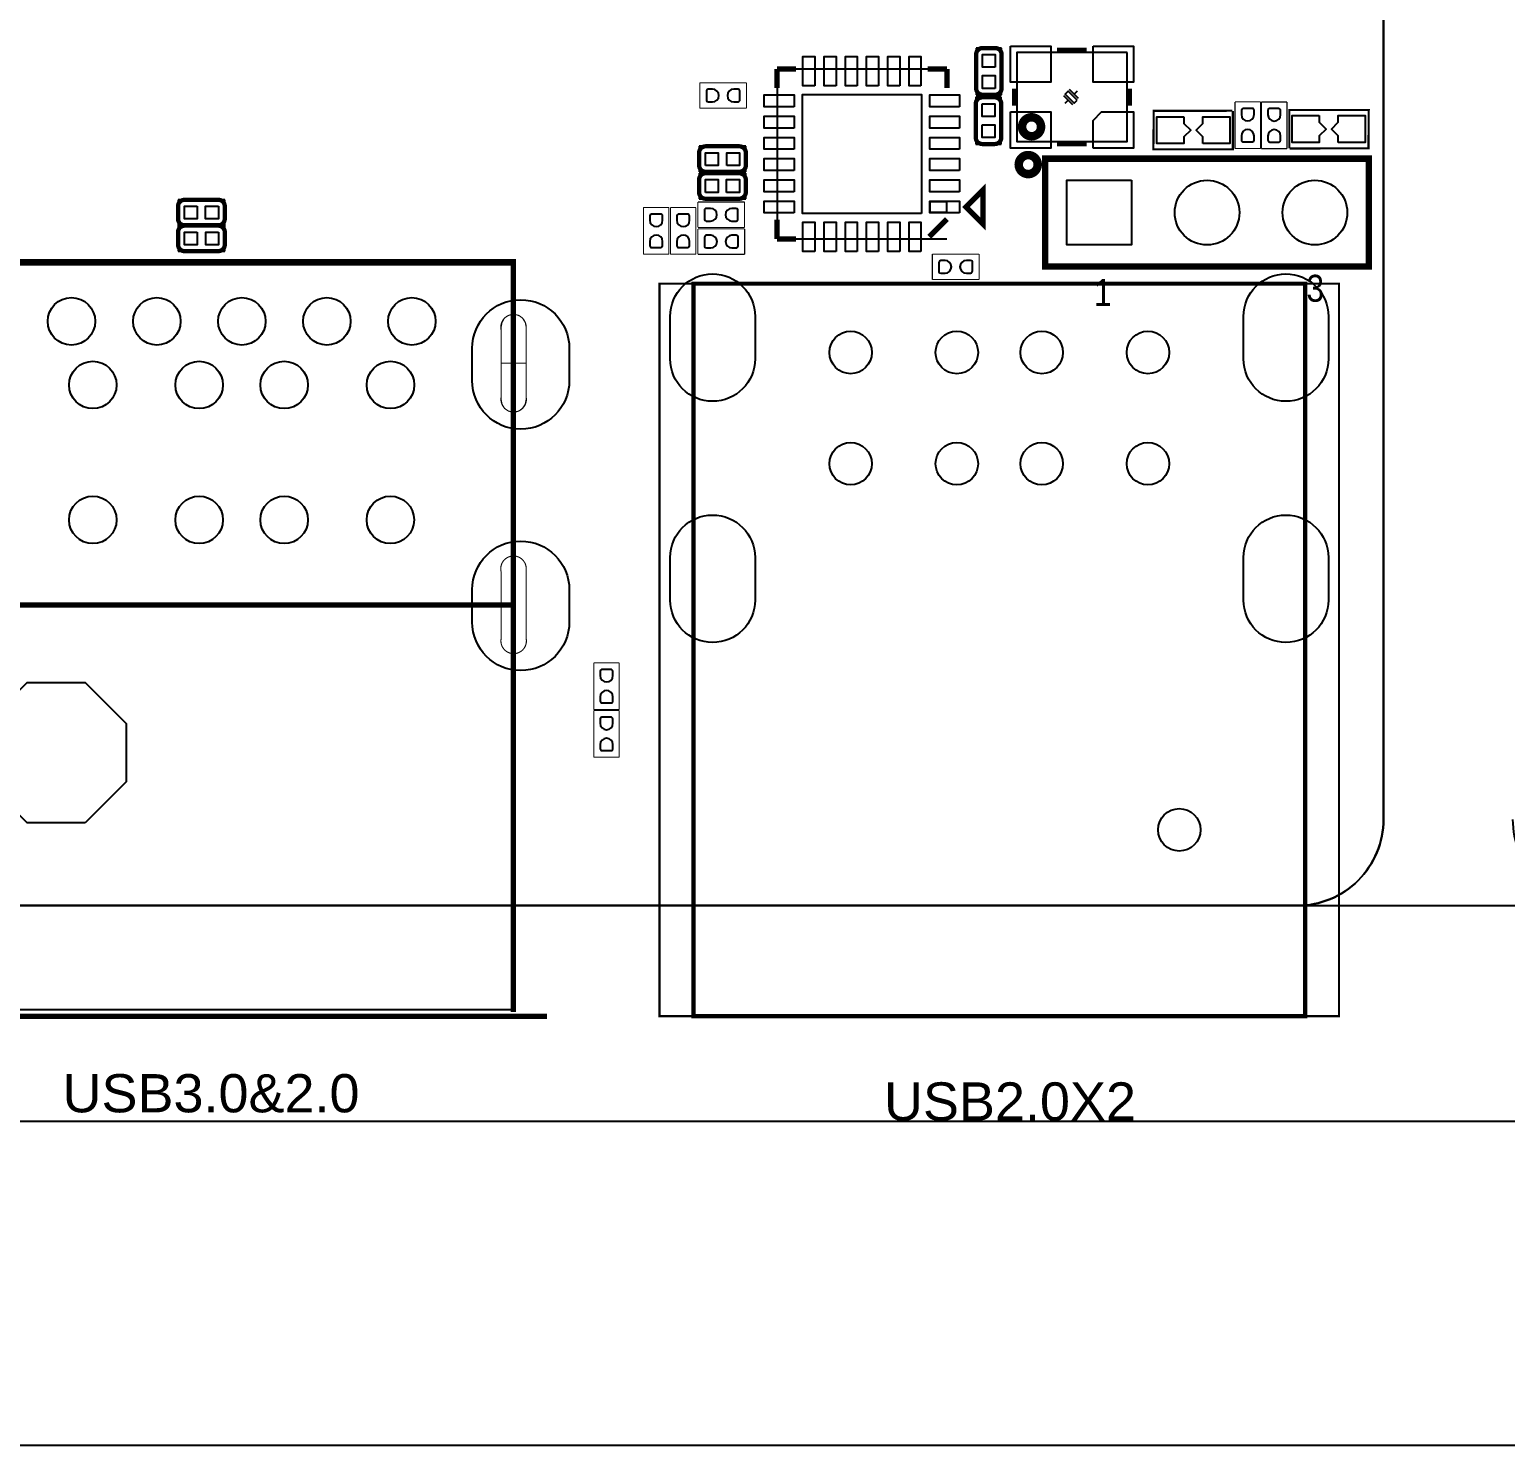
# Model space of a CAD drawing. Extents: x -43 to 159, y -36 to 93.
# Drawn here: x 9.18 to 43.93, y -33.1 to 0.24 of the extents above; entities that cross this region are included whole.
import ezdxf

# ---------------------------------------------------------------- set-up
doc = ezdxf.new("R2010")
doc.units = 0
for name, color, linetype in [('BG_DIMENSION', 40, 'CONTINUOUS'), ('BG_OUTLINE', 200, 'CONTINUOUS'), ('PG_ASSEMBLY_TOP', 7, 'CONTINUOUS'), ('PG_SILKSCREEN_TOP', 254, 'CONTINUOUS'), ('PIN_TOP', 92, 'CONTINUOUS')]:
    doc.layers.add(name, color=color, linetype=linetype)

msp = doc.modelspace()

# ---------------------------------------------------------------- linework, layer by layer
at = {"layer": 'BG_DIMENSION'}
msp.add_lwpolyline([(55.033672, -33.104074), (-14.943328, -33.104074)], dxfattribs=at)
at = {"layer": 'BG_OUTLINE'}
for points in [[(41.056814, 66.641218, 0.414214), (39.024814, 68.673218), (-4.049776, 68.673218), (-4.049776, 67.422014), (-10.151872, 67.422014), (-10.151872, 68.673218), (-12.911328, 68.673218, 0.414214), (-14.943328, 66.641218), (-14.943328, -18.358866, 0.414214), (-12.911328, -20.390866), (39.024814, -20.390866, 0.414214), (41.056814, -18.358866), (41.056814, 66.641218)], [(105.184956, -25.470866), (157.121098, -25.470866), (-12.911328, -25.470866), (-12.911328, -20.390866, -0.414214), (-14.943328, -18.358866)], [(-12.911328, -20.390866), (46.136814, -20.390866, -0.414214), (44.104814, -18.358866)], [(41.056814, -18.358866, -0.414214), (39.024814, -20.390866)], [(41.056814, -18.358866, -0.414214), (39.024814, -20.390866)], [(41.056814, -18.358866, -0.414214), (39.024814, -20.390866)]]:
    msp.add_lwpolyline(points, format="xyb", dxfattribs=at)
msp.add_lwpolyline([(41.056814, -18.358866, -0.414214), (39.024814, -20.390866), (-12.911328, -20.390866, -0.414214), (-14.943328, -18.358866), (-14.943328, 66.641218, -0.414214), (-12.911328, 68.673218), (-10.151872, 68.673218), (-10.151872, 67.422014), (-4.049776, 67.422014), (-4.049776, 68.673218), (39.024814, 68.673218, -0.414214), (41.056814, 66.641218)], format="xyb", close=True, dxfattribs=at)
for points in [[(41.056814, 66.641218), (41.056814, -18.358866)], [(41.056814, 66.641218), (41.056814, -18.358866)], [(41.056814, 66.641218), (41.056814, -18.358866)], [(39.024814, -20.390866), (-12.911328, -20.390866)], [(39.024814, -20.390866), (-12.911328, -20.390866)]]:
    msp.add_lwpolyline(points, dxfattribs=at)
at = {"layer": 'PG_ASSEMBLY_TOP'}
for points in [[(32.065468, -0.193294), (31.46552, -0.193294)], [(31.46552, -0.193294), (31.46552, -1.293114)], [(32.065468, -1.293114), (32.065468, -0.193294)], [(35.020758, -0.297942), (32.420814, -0.297942), (32.420814, -2.398014), (35.020758, -2.398014), (35.020758, -0.297942)], [(26.777188, -0.68834), (26.777188, -4.688332)], [(30.77718, -0.68834), (26.777188, -0.68834)], [(31.457138, -1.354328), (31.457138, -2.454148)], [(32.057086, -1.354328), (31.457138, -1.354328)], [(31.46552, -1.293114), (32.065468, -1.293114)], [(32.057086, -2.454148), (32.057086, -1.354328)], [(33.523174, -1.312672), (33.735264, -1.524762)], [(33.841436, -1.41859), (33.629346, -1.2065), (33.558734, -1.277366), (33.770824, -1.489456), (33.841436, -1.41859)], [(33.876996, -1.383284), (33.664652, -1.171194)], [(33.841436, -1.2065), (33.770824, -1.277366)], [(33.558734, -1.489456), (33.629346, -1.41859)], [(26.042874, -2.507996), (24.943054, -2.507996)], [(24.943054, -2.507996), (24.943054, -3.107944)], [(26.042874, -3.107944), (26.042874, -2.507996)], [(31.457138, -2.454148), (32.057086, -2.454148)], [(24.943054, -3.107944), (26.042874, -3.107944)], [(26.04135, -3.142488), (24.94153, -3.142488)], [(24.94153, -3.142488), (24.94153, -3.742436)], [(26.04135, -3.742436), (26.04135, -3.142488)], [(13.773658, -3.76809), (12.673838, -3.76809)], [(12.673838, -3.76809), (12.673838, -4.368038)], [(13.773658, -4.368038), (13.773658, -3.76809)], [(24.94153, -3.742436), (26.04135, -3.742436)], [(30.37713, -3.818382), (30.37713, -4.058412)], [(30.77718, -3.818382), (30.37713, -3.818382)], [(30.77718, -4.058412), (30.77718, -3.818382)], [(30.37713, -4.058412), (30.77718, -4.058412)], [(12.673838, -4.368038), (13.773658, -4.368038)], [(13.773912, -4.376674), (12.674092, -4.376674)], [(12.674092, -4.376674), (12.674092, -4.976622)], [(13.773912, -4.976622), (13.773912, -4.376674)], [(26.777188, -4.688332), (30.77718, -4.688332)], [(12.674092, -4.976622), (13.773912, -4.976622)]]:
    msp.add_lwpolyline(points, dxfattribs=at)
for points, const_width in [([(24.957278, -1.611884), (24.957278, -1.011936)], 0.0254), ([(24.957278, -1.011936), (26.057098, -1.011936)], 0.0254), ([(26.057098, -1.011936), (26.057098, -1.611884)], 0.0254), ([(26.057098, -1.611884), (24.957278, -1.611884)], 0.0254), ([(37.501068, -1.670812), (35.646868, -1.673352), (35.639248, -2.577592), (37.511228, -2.577592), (37.508688, -1.673352)], 0.050038), ([(37.561266, -2.560828), (37.561266, -1.461008)], 0.0254), ([(37.561266, -1.461008), (38.161214, -1.461008)], 0.0254), ([(38.161214, -1.461008), (38.161214, -2.560828)], 0.0254), ([(38.184328, -2.563622), (38.184328, -1.463802)], 0.0254), ([(38.184328, -1.463802), (38.784276, -1.463802)], 0.0254), ([(38.784276, -1.463802), (38.784276, -2.563622)], 0.0254), ([(38.848792, -2.55905), (40.702992, -2.55651), (40.710612, -1.65227), (38.838632, -1.65227), (38.841172, -2.55651)], 0.050038), ([(38.161214, -2.560828), (37.561266, -2.560828)], 0.0254), ([(38.784276, -2.563622), (38.184328, -2.563622)], 0.0254), ([(31.627064, -4.33832), (31.627064, -3.53822), (31.227268, -3.93827), (31.627064, -4.33832)], 0.127), ([(24.913336, -4.418838), (24.913336, -3.81889)], 0.0254), ([(24.913336, -3.81889), (26.013156, -3.81889)], 0.0254), ([(26.013156, -3.81889), (26.013156, -4.418838)], 0.0254), ([(23.63216, -5.048758), (23.63216, -3.948938)], 0.0254), ([(23.63216, -3.948938), (24.232108, -3.948938)], 0.0254), ([(24.232108, -3.948938), (24.232108, -5.048758)], 0.0254), ([(24.267414, -5.049012), (24.267414, -3.949192)], 0.0254), ([(24.267414, -3.949192), (24.867362, -3.949192)], 0.0254), ([(24.867362, -3.949192), (24.867362, -5.049012)], 0.0254), ([(26.013156, -4.418838), (24.913336, -4.418838)], 0.0254), ([(24.915114, -5.052314), (24.915114, -4.452366)], 0.0254), ([(24.915114, -4.452366), (26.014934, -4.452366)], 0.0254), ([(26.014934, -4.452366), (26.014934, -5.052314)], 0.0254), ([(24.232108, -5.048758), (23.63216, -5.048758)], 0.0254), ([(24.867362, -5.049012), (24.267414, -5.049012)], 0.0254), ([(26.014934, -5.052314), (24.915114, -5.052314)], 0.0254), ([(30.434788, -5.046726), (31.534608, -5.046726)], 0.0254), ([(30.434788, -5.646674), (30.434788, -5.046726)], 0.0254), ([(31.534608, -5.046726), (31.534608, -5.646674)], 0.0254), ([(40.010588, -22.992588), (40.010588, -5.742686), (24.01062, -5.742686), (24.01062, -22.992588), (40.010588, -22.992588)], 0.050038), ([(31.534608, -5.646674), (30.434788, -5.646674)], 0.0254), ([(22.461982, -15.773146), (22.462236, -14.67358)], 0.0254), ([(22.462236, -14.67358), (23.062184, -14.67358)], 0.0254), ([(23.062184, -14.67358), (23.062184, -15.7734)], 0.0254), ([(23.062184, -15.7734), (22.461982, -15.773146)], 0.0254), ([(22.46249, -16.896334), (22.46249, -15.796514)], 0.0254), ([(22.46249, -15.796514), (23.062438, -15.796514)], 0.0254), ([(23.062438, -15.796514), (23.062438, -16.896334)], 0.0254), ([(23.062438, -16.896334), (22.46249, -16.896334)], 0.0254)]:
    msp.add_lwpolyline(points, dxfattribs=dict(at, const_width=const_width))
at = {"layer": 'PG_ASSEMBLY_TOP', "const_width": 0.199898}
msp.add_lwpolyline([(32.994346, -2.048002, 1.000107), (32.547306, -2.048002, 0.999893), (32.994346, -2.048002)], format="xyb", dxfattribs=at)
at = {"layer": 'PG_ASSEMBLY_TOP'}
msp.add_lwpolyline([(20.573746, -5.299964), (7.743698, -5.299964), (7.743698, -22.839934), (20.573746, -22.839934)], close=True, dxfattribs=at)
at = {"layer": 'PG_SILKSCREEN_TOP'}
for points, const_width in [([(31.913068, -1.293114), (31.61792, -1.293114, -0.414362), (31.46552, -1.140714), (31.46552, -0.345694, -0.414362), (31.61792, -0.193294), (31.913068, -0.193294, -0.414362), (32.065468, -0.345694), (32.065468, -1.140714, -0.414362), (31.913068, -1.293114)], 0.1016), ([(31.609538, -1.354328), (31.904686, -1.354328, -0.414362), (32.057086, -1.506728), (32.057086, -2.301748, -0.414362), (31.904686, -2.454148), (31.609538, -2.454148, -0.414362), (31.457138, -2.301748), (31.457138, -1.506728, -0.414362), (31.609538, -1.354328)], 0.1016), ([(24.943054, -2.955544), (24.943054, -2.660396, -0.414362), (25.095454, -2.507996), (25.890474, -2.507996, -0.414362), (26.042874, -2.660396), (26.042874, -2.955544, -0.414362), (25.890474, -3.107944), (25.095454, -3.107944, -0.414362), (24.943054, -2.955544)], 0.1016), ([(32.915606, -2.938526, 0.999879), (32.468312, -2.938272, 1.000121), (32.915606, -2.938526)], 0.199898), ([(24.94153, -3.590036), (24.94153, -3.294888, -0.414362), (25.09393, -3.142488), (25.88895, -3.142488, -0.414362), (26.04135, -3.294888), (26.04135, -3.590036, -0.414362), (25.88895, -3.742436), (25.09393, -3.742436, -0.414362), (24.94153, -3.590036)], 0.1016), ([(13.773658, -3.92049), (13.773658, -4.215638, -0.414362), (13.621258, -4.368038), (12.826238, -4.368038, -0.414362), (12.673838, -4.215638), (12.673838, -3.92049, -0.414362), (12.826238, -3.76809), (13.621258, -3.76809, -0.414362), (13.773658, -3.92049)], 0.1016), ([(13.773912, -4.529074), (13.773912, -4.824222, -0.414362), (13.621512, -4.976622), (12.826492, -4.976622, -0.414362), (12.674092, -4.824222), (12.674092, -4.529074, -0.414362), (12.826492, -4.376674), (13.621512, -4.376674, -0.414362), (13.773912, -4.529074)], 0.1016), ([(20.871688, -8.417814), (20.871688, -6.766814, 1.117795), (20.279868, -6.832854)], 0.0254), ([(20.279868, -8.417814, 1.177544), (20.871688, -8.417814)], 0.0254), ([(20.871688, -14.107414), (20.871688, -12.456414, 1.121593), (20.279868, -12.522454)], 0.0254), ([(20.279868, -14.107414, 1.178863), (20.871688, -14.107414)], 0.0254)]:
    msp.add_lwpolyline(points, format="xyb", dxfattribs=dict(at, const_width=const_width))
for points, const_width in [([(34.070798, -0.247904), (33.370774, -0.247904)], 0.127), ([(26.777188, -0.68834), (26.777188, -1.138428)], 0.127), ([(26.777188, -0.68834), (27.224228, -0.68834)], 0.127), ([(30.77718, -0.68834), (30.327092, -0.68834)], 0.127), ([(30.77718, -0.68834), (30.77718, -1.138428)], 0.127), ([(32.370776, -1.14808), (32.370776, -1.547876)], 0.127), ([(35.070796, -1.14808), (35.070796, -1.547876)], 0.127), ([(34.070798, -2.448052), (33.370774, -2.448052)], 0.127), ([(40.712644, -2.79908), (33.092644, -2.79908), (33.092644, -5.33908), (40.712644, -5.33908), (40.712644, -2.79908)], 0.1524), ([(31.627064, -4.33832), (31.627064, -3.53822), (31.227268, -3.93827), (31.627064, -4.33832)], 0.127), ([(30.77718, -4.219448), (30.35808, -4.638294)], 0.127), ([(26.777188, -4.688332), (26.777188, -4.238244)], 0.127), ([(26.777188, -4.688332), (27.224228, -4.688332)], 0.127), ([(7.770368, -17.076674), (7.770368, -5.22732), (20.569428, -5.22732), (20.569428, -15.981934)], 0.127), ([(39.210488, -22.992588), (39.210488, -5.742686), (24.81072, -5.742686), (24.81072, -22.992588), (39.210488, -22.992588)], 0.100076), ([(20.358608, -6.553454), (20.302728, -6.655054)], 0.0254), ([(20.457668, -6.487414), (20.358608, -6.553454)], 0.0254), ([(20.569428, -6.464554), (20.457668, -6.487414)], 0.0254), ([(20.693888, -6.487414), (20.569428, -6.464554)], 0.0254), ([(20.569428, -6.464554), (20.569428, -6.520434)], 0.0254), ([(20.569428, -6.553454), (20.569428, -6.609334)], 0.0254), ([(20.782788, -6.553454), (20.693888, -6.487414)], 0.0254), ([(20.848828, -6.655054), (20.782788, -6.553454)], 0.0254), ([(20.302728, -6.655054), (20.279868, -6.766814)], 0.0254), ([(20.279868, -6.766814), (20.279868, -8.466074)], 0.0254), ([(20.279868, -6.832854), (20.279868, -8.417814)], 0.0254), ([(20.569428, -6.644894), (20.569428, -6.700774)], 0.0254), ([(20.569428, -6.733794), (20.569428, -6.789674)], 0.0254), ([(20.569428, -6.822694), (20.569428, -6.878574)], 0.0254), ([(20.569428, -6.944614), (20.569428, -7.000494)], 0.0254), ([(20.871688, -6.766814), (20.848828, -6.655054)], 0.0254), ([(20.871688, -8.466074), (20.871688, -6.766814)], 0.0254), ([(20.569428, -7.036054), (20.569428, -7.091934)], 0.0254), ([(20.569428, -7.124954), (20.569428, -7.180834)], 0.0254), ([(20.569428, -7.213854), (20.569428, -7.269734)], 0.0254), ([(20.569428, -7.302754), (20.569428, -7.358634)], 0.0254), ([(20.279868, -7.615174), (20.871688, -7.615174)], 0.0254), ([(20.569428, -7.427214), (20.569428, -7.483094)], 0.0254), ([(20.569428, -7.516114), (20.569428, -7.571994)], 0.0254), ([(20.569428, -7.605014), (20.569428, -7.660894)], 0.0254), ([(20.648168, -7.615174), (20.592288, -7.615174)], 0.0254), ([(20.737068, -7.615174), (20.681188, -7.615174)], 0.0254), ([(20.828508, -7.615174), (20.772628, -7.615174)], 0.0254), ([(20.569428, -7.693914), (20.569428, -7.749794)], 0.0254), ([(20.569428, -7.782814), (20.569428, -7.838694)], 0.0254), ([(20.569428, -7.874254), (20.569428, -7.930134)], 0.0254), ([(20.569428, -7.996174), (20.569428, -8.052054)], 0.0254), ([(20.569428, -8.085074), (20.569428, -8.140954)], 0.0254), ([(20.569428, -8.173974), (20.569428, -8.229854)], 0.0254), ([(20.569428, -8.265414), (20.569428, -8.321294)], 0.0254), ([(20.279868, -8.466074), (20.302728, -8.577834)], 0.0254), ([(20.302728, -8.577834), (20.358608, -8.679434)], 0.0254), ([(20.358608, -8.679434), (20.457668, -8.745474)], 0.0254), ([(20.569428, -8.354314), (20.569428, -8.410194)], 0.0254), ([(20.569428, -8.476234), (20.569428, -8.532114)], 0.0254), ([(20.569428, -8.567674), (20.569428, -8.623554)], 0.0254), ([(20.569428, -8.656574), (20.569428, -8.712454)], 0.0254), ([(20.693888, -8.745474), (20.782788, -8.679434)], 0.0254), ([(20.782788, -8.679434), (20.848828, -8.577834)], 0.0254), ([(20.848828, -8.577834), (20.871688, -8.466074)], 0.0254), ([(20.457668, -8.745474), (20.569428, -8.768334)], 0.0254), ([(20.569428, -8.768334), (20.693888, -8.745474)], 0.0254), ([(20.279868, -12.522454), (20.279868, -14.107414)], 0.0254), ([(20.569428, -12.177014), (20.569428, -12.232894)], 0.0254), ([(20.569428, -12.265914), (20.569428, -12.354814)], 0.0254), ([(20.569428, -12.390374), (20.569428, -12.446254)], 0.0254), ([(20.569428, -12.479274), (20.569428, -12.535154)], 0.0254), ([(20.569428, -12.568174), (20.569428, -12.624054)], 0.0254), ([(20.569428, -12.657074), (20.569428, -12.712954)], 0.0254), ([(20.569428, -12.748514), (20.569428, -12.804394)], 0.0254), ([(20.569428, -12.870434), (20.569428, -12.926314)], 0.0254), ([(20.569428, -12.959334), (20.569428, -13.015214)], 0.0254), ([(20.569428, -13.048234), (20.569428, -13.104114)], 0.0254), ([(20.569428, -13.139674), (20.569428, -13.195554)], 0.0254), ([(7.770368, -13.307314), (20.569428, -13.307314)], 0.127), ([(7.770368, -13.307314), (20.569428, -13.307314)], 0.0254), ([(19.990308, -13.307314), (19.934428, -13.307314)], 0.0254), ([(20.079208, -13.307314), (20.023328, -13.307314)], 0.0254), ([(20.168108, -13.307314), (20.112228, -13.307314)], 0.0254), ([(20.257008, -13.307314), (20.201128, -13.307314)], 0.0254), ([(20.569428, -13.307314), (20.241768, -13.307314)], 0.0254), ([(20.345908, -13.307314), (20.290028, -13.307314)], 0.0254), ([(20.470368, -13.307314), (20.381468, -13.307314)], 0.0254), ([(20.559268, -13.307314), (20.503388, -13.307314)], 0.0254), ([(20.569428, -22.895306), (20.569428, -13.307314)], 0.127), ([(20.569428, -13.228574), (20.569428, -13.284454)], 0.0254), ([(20.569428, -13.317474), (20.569428, -13.373354)], 0.0254), ([(20.569428, -13.439394), (20.569428, -13.497814)], 0.0254), ([(20.569428, -13.530834), (20.569428, -13.586714)], 0.0254), ([(20.569428, -13.619734), (20.569428, -13.675614)], 0.0254), ([(20.569428, -13.708634), (20.569428, -13.764514)], 0.0254), ([(20.569428, -13.797534), (20.569428, -13.853414)], 0.0254), ([(20.569428, -13.921994), (20.569428, -13.977874)], 0.0254), ([(20.569428, -14.010894), (20.569428, -14.066774)], 0.0254), ([(20.569428, -14.099794), (20.569428, -14.155674)], 0.0254), ([(20.569428, -14.188694), (20.569428, -14.244574)], 0.0254), ([(20.569428, -14.280134), (20.569428, -14.336014)], 0.0254), ([(20.569428, -14.369034), (20.569428, -14.424914)], 0.0254), ([(20.569428, -22.995382), (7.770368, -22.995382)], 0.127), ([(7.770368, -22.995382), (20.569428, -22.995382)], 0.127), ([(21.359368, -22.995382), (20.569428, -22.995382)], 0.127)]:
    msp.add_lwpolyline(points, dxfattribs=dict(at, const_width=const_width))
at = {"layer": 'PIN_TOP'}
for points in [[(31.915481, -0.643255), (31.615507, -0.643255), (31.615507, -0.343281), (31.915481, -0.343281)], [(32.2707, -0.148082), (33.22066, -0.148082), (33.22066, -0.997966), (32.2707, -0.997966)], [(34.220912, -0.148082), (35.170872, -0.148082), (35.170872, -0.997966), (34.220912, -0.997966)], [(27.667204, -1.083437), (27.387296, -1.083437), (27.387296, -0.393319), (27.667204, -0.393319)], [(28.167076, -1.083437), (27.887168, -1.083437), (27.887168, -0.393319), (28.167076, -0.393319)], [(28.667202, -1.083437), (28.387294, -1.083437), (28.387294, -0.393319), (28.667202, -0.393319)], [(29.167074, -1.083437), (28.887166, -1.083437), (28.887166, -0.393319), (29.167074, -0.393319)], [(29.6672, -1.083437), (29.387292, -1.083437), (29.387292, -0.393319), (29.6672, -0.393319)], [(30.167072, -1.083437), (29.887164, -1.083437), (29.887164, -0.393319), (30.167072, -0.393319)], [(31.915481, -1.143127), (31.615507, -1.143127), (31.615507, -0.843153), (31.915481, -0.843153)], [(27.177238, -1.578356), (26.477214, -1.578356), (26.477214, -1.298448), (27.177238, -1.298448)], [(30.177232, -4.088384), (27.377136, -4.088384), (27.377136, -1.288288), (30.177232, -1.288288)], [(31.077154, -1.578356), (30.37713, -1.578356), (30.37713, -1.298448), (31.077154, -1.298448)], [(31.607125, -1.504315), (31.907099, -1.504315), (31.907099, -1.804289), (31.607125, -1.804289)], [(32.2707, -1.69799), (33.22066, -1.69799), (33.22066, -2.547874), (32.2707, -2.547874)], [(34.220912, -2.547874), (34.220912, -1.897888), (34.42081, -1.69799), (35.170872, -1.69799), (35.170872, -2.547874)], [(27.177238, -2.078228), (26.477214, -2.078228), (26.477214, -1.79832), (27.177238, -1.79832)], [(31.077154, -2.078228), (30.37713, -2.078228), (30.37713, -1.79832), (31.077154, -1.79832)], [(31.607125, -2.004187), (31.907099, -2.004187), (31.907099, -2.304161), (31.607125, -2.304161)], [(36.358068, -1.810512), (36.358068, -1.969008), (36.358576, -1.969008), (36.51758, -2.128012), (36.358576, -2.287016), (36.358068, -2.287016), (36.358068, -2.445512), (35.723068, -2.445512), (35.723068, -1.810512)], [(36.805108, -2.445512), (36.805108, -2.287016), (36.8046, -2.287016), (36.645596, -2.128012), (36.8046, -1.969008), (36.805108, -1.969008), (36.805108, -1.810512), (37.440108, -1.810512), (37.440108, -2.445512)], [(39.544752, -1.78435), (39.544752, -1.942846), (39.54526, -1.942846), (39.704264, -2.10185), (39.54526, -2.260854), (39.544752, -2.260854), (39.544752, -2.41935), (38.909752, -2.41935), (38.909752, -1.78435)], [(39.991792, -2.41935), (39.991792, -2.260854), (39.991284, -2.260854), (39.83228, -2.10185), (39.991284, -1.942846), (39.991792, -1.942846), (39.991792, -1.78435), (40.626792, -1.78435), (40.626792, -2.41935)], [(27.177238, -2.578354), (26.477214, -2.578354), (26.477214, -2.298446), (27.177238, -2.298446)], [(31.077154, -2.578354), (30.37713, -2.578354), (30.37713, -2.298446), (31.077154, -2.298446)], [(25.092914, -2.958084), (25.092914, -2.65811), (25.392888, -2.65811), (25.392888, -2.958084)], [(25.592786, -2.958084), (25.592786, -2.65811), (25.89276, -2.65811), (25.89276, -2.958084)], [(27.177238, -3.078226), (26.477214, -3.078226), (26.477214, -2.798318), (27.177238, -2.798318)], [(31.077154, -3.078226), (30.37713, -3.078226), (30.37713, -2.798318), (31.077154, -2.798318)], [(25.09139, -3.592576), (25.09139, -3.292602), (25.391364, -3.292602), (25.391364, -3.592576)], [(25.591262, -3.592576), (25.591262, -3.292602), (25.891236, -3.292602), (25.891236, -3.592576)], [(27.177238, -3.578352), (26.477214, -3.578352), (26.477214, -3.298444), (27.177238, -3.298444)], [(31.077154, -3.578352), (30.37713, -3.578352), (30.37713, -3.298444), (31.077154, -3.298444)], [(35.124644, -3.30708), (35.124644, -4.83108), (33.600644, -4.83108), (33.600644, -3.30708)], [(27.177238, -4.078224), (26.477214, -4.078224), (26.477214, -3.798316), (27.177238, -3.798316)], [(31.077154, -4.078224), (30.37713, -4.078224), (30.37713, -3.798316), (31.077154, -3.798316)], [(13.123799, -3.918077), (13.123799, -4.218051), (12.823825, -4.218051), (12.823825, -3.918077)], [(13.623671, -3.918077), (13.623671, -4.218051), (13.323697, -4.218051), (13.323697, -3.918077)], [(27.667204, -4.983353), (27.387296, -4.983353), (27.387296, -4.293235), (27.667204, -4.293235)], [(28.167076, -4.983353), (27.887168, -4.983353), (27.887168, -4.293235), (28.167076, -4.293235)], [(28.667202, -4.983353), (28.387294, -4.983353), (28.387294, -4.293235), (28.667202, -4.293235)], [(29.167074, -4.983353), (28.887166, -4.983353), (28.887166, -4.293235), (29.167074, -4.293235)], [(29.6672, -4.983353), (29.387292, -4.983353), (29.387292, -4.293235), (29.6672, -4.293235)], [(30.167072, -4.983353), (29.887164, -4.983353), (29.887164, -4.293235), (30.167072, -4.293235)], [(13.124053, -4.526661), (13.124053, -4.826635), (12.824079, -4.826635), (12.824079, -4.526661)], [(13.623925, -4.526661), (13.623925, -4.826635), (13.323951, -4.826635), (13.323951, -4.526661)], [(10.487482, -18.438114), (9.119794, -18.438114), (8.152638, -17.470958), (8.152638, -16.10327), (9.119794, -15.136114), (10.487482, -15.136114), (11.454638, -16.10327), (11.454638, -17.470958)]]:
    msp.add_lwpolyline(points, close=True, dxfattribs=at)
for points in [[(25.256998, -1.161796), (25.155398, -1.161796, 0.375524), (25.11298, -1.21031), (25.11298, -1.42621, 0.365201), (25.155398, -1.462024), (25.256998, -1.462024, 0.999502)], [(25.757378, -1.462024), (25.858978, -1.462024, 0.375524), (25.901396, -1.41351), (25.901396, -1.19761, 0.365201), (25.858978, -1.161796), (25.757378, -1.161796, 0.999502)], [(38.011354, -1.760728), (38.011354, -1.659128, 0.375524), (37.96284, -1.61671), (37.74694, -1.61671, 0.365201), (37.711126, -1.659128), (37.711126, -1.760728, 0.999502)], [(38.634416, -1.763522), (38.634416, -1.661922, 0.375524), (38.585902, -1.619504), (38.370002, -1.619504, 0.365201), (38.334188, -1.661922), (38.334188, -1.763522, 0.999502)], [(37.711126, -2.261108), (37.711126, -2.362708, 0.375524), (37.75964, -2.405126), (37.97554, -2.405126, 0.365201), (38.011354, -2.362708), (38.011354, -2.261108, 0.999502)], [(38.334188, -2.263902), (38.334188, -2.365502, 0.375524), (38.382702, -2.40792), (38.598602, -2.40792, 0.365201), (38.634416, -2.365502), (38.634416, -2.263902, 0.999502)], [(24.082248, -4.248658), (24.082248, -4.147058, 0.375524), (24.033734, -4.10464), (23.817834, -4.10464, 0.365201), (23.78202, -4.147058), (23.78202, -4.248658, 0.999502)], [(24.717502, -4.248912), (24.717502, -4.147312, 0.375524), (24.668988, -4.104894), (24.453088, -4.104894, 0.365201), (24.417274, -4.147312), (24.417274, -4.248912, 0.999502)], [(25.213056, -3.96875), (25.111456, -3.96875, 0.375524), (25.069038, -4.017264), (25.069038, -4.233164, 0.365201), (25.111456, -4.268978), (25.213056, -4.268978, 0.999502)], [(25.713436, -4.268978), (25.815036, -4.268978, 0.375524), (25.857454, -4.220464), (25.857454, -4.004564, 0.365201), (25.815036, -3.96875), (25.713436, -3.96875, 0.999502)], [(23.78202, -4.749038), (23.78202, -4.850638, 0.375524), (23.830534, -4.893056), (24.046434, -4.893056, 0.365201), (24.082248, -4.850638), (24.082248, -4.749038, 0.999502)], [(24.417274, -4.749292), (24.417274, -4.850892, 0.375524), (24.465788, -4.89331), (24.681688, -4.89331, 0.365201), (24.717502, -4.850892), (24.717502, -4.749292, 0.999502)], [(25.214834, -4.602226), (25.113234, -4.602226, 0.375524), (25.070816, -4.65074), (25.070816, -4.86664, 0.365201), (25.113234, -4.902454), (25.214834, -4.902454, 0.999502)], [(25.715214, -4.902454), (25.816814, -4.902454, 0.375524), (25.859232, -4.85394), (25.859232, -4.63804, 0.365201), (25.816814, -4.602226), (25.715214, -4.602226, 0.999502)], [(30.734508, -5.196586), (30.632908, -5.196586, 0.375524), (30.59049, -5.2451), (30.59049, -5.461, 0.365201), (30.632908, -5.496814), (30.734508, -5.496814, 0.999502)], [(31.234888, -5.496814), (31.336488, -5.496814, 0.375524), (31.378906, -5.4483), (31.378906, -5.2324, 0.365201), (31.336488, -5.196586), (31.234888, -5.196586, 0.999502)], [(24.260556, -7.512685), (24.260556, -6.512687, -1), (26.260552, -6.512687), (26.260552, -7.512685, -1)], [(37.760656, -7.512685), (37.760656, -6.512687, -1), (39.760652, -6.512687), (39.760652, -7.512685, -1)], [(19.599402, -8.026908), (19.599402, -7.264908, -1), (21.885402, -7.264908), (21.885402, -8.026908, -1)], [(24.260556, -13.192633), (24.260556, -12.192635, -1), (26.260552, -12.192635), (26.260552, -13.192633, -1)], [(37.760656, -13.192633), (37.760656, -12.192635, -1), (39.760652, -12.192635), (39.760652, -13.192633, -1)], [(19.599402, -13.711174), (19.599402, -12.949174, -1), (21.885402, -12.949174), (21.885402, -13.711174, -1)], [(22.912324, -14.9733), (22.912324, -14.8717, 0.375524), (22.86381, -14.829282), (22.64791, -14.829282, 0.365201), (22.612096, -14.8717), (22.612096, -14.9733, 0.999502)], [(22.612096, -15.47368), (22.612096, -15.57528, 0.375524), (22.66061, -15.617698), (22.87651, -15.617698, 0.365201), (22.912324, -15.57528), (22.912324, -15.47368, 0.999502)], [(22.912578, -16.096234), (22.912578, -15.994634, 0.375524), (22.864064, -15.952216), (22.648164, -15.952216, 0.365201), (22.61235, -15.994634), (22.61235, -16.096234, 0.999502)], [(22.61235, -16.596614), (22.61235, -16.698214, 0.375524), (22.660864, -16.740632), (22.876764, -16.740632, 0.365201), (22.912578, -16.698214), (22.912578, -16.596614, 0.999502)]]:
    msp.add_lwpolyline(points, format="xyb", close=True, dxfattribs=at)
for centre, radius in [((36.902644, -4.06908), 0.762), ((39.442644, -4.06908), 0.762), ((10.163048, -6.629146), 0.5588), ((12.174728, -6.629146), 0.5588), ((14.176248, -6.629146), 0.5588), ((16.177768, -6.629146), 0.5588), ((18.179288, -6.629146), 0.5588), ((28.510484, -7.362698), 0.499999), ((31.010606, -7.362698), 0.499999), ((33.010602, -7.362698), 0.499999), ((35.510724, -7.362698), 0.499999), ((10.665968, -8.127746), 0.5588), ((13.170408, -8.127746), 0.5588), ((15.171928, -8.127746), 0.5588), ((17.676368, -8.127746), 0.5588), ((28.510484, -9.982708), 0.499999), ((31.010606, -9.982708), 0.499999), ((33.010602, -9.982708), 0.499999), ((35.510724, -9.982708), 0.499999), ((10.665968, -11.305794), 0.5588), ((13.170408, -11.305794), 0.5588), ((15.171928, -11.305794), 0.5588), ((17.673828, -11.305794), 0.5588), ((36.248848, -18.605754), 0.499999)]:
    msp.add_circle(centre, radius, dxfattribs=at)

# ---------------------------------------------------------------- texts
at = {"layer": 'PG_ASSEMBLY_TOP', "width": 1.055885}
for s, p in [('USB3.0&2.0', (9.953498, -25.258014)), ('USB2.0X2', (29.295598, -25.452324))]:
    msp.add_text(s, height=0.899922, dxfattribs=at).set_placement(p)
at = {"layer": 'PG_SILKSCREEN_TOP', "width": 0.8784}
for s, p in [('3', (39.242746, -6.169152)), ('1', (34.242756, -6.268974))]:
    msp.add_text(s, height=0.635, dxfattribs=at).set_placement(p)

doc.saveas('drawing.dxf')
